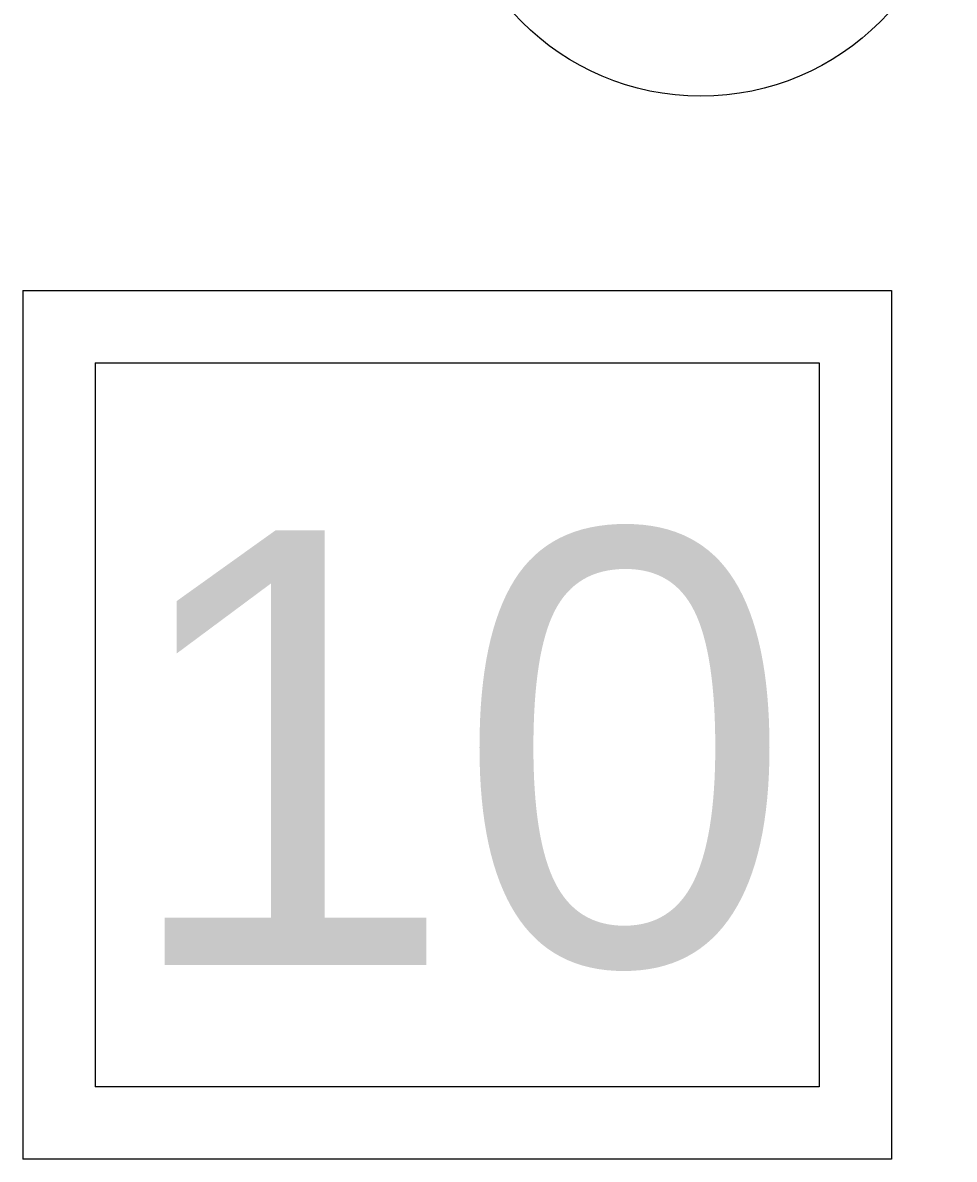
# Model space of a CAD drawing. Header units: inches. Extents: x 1 to 4284, y -575 to 745.
# Drawn here: x 1680.03 to 1699.34, y 342.29 to 365.84 of the extents above; entities that cross this region are included whole.
import ezdxf

# ---------------------------------------------------------------- set-up
doc = ezdxf.new("R2010")
doc.units = ezdxf.units.IN
doc.header["$MEASUREMENT"] = 0
doc.layers.add('A-ANNO-NOTE', color=131, linetype='Continuous', lineweight=20)
doc.styles.add('Arial', font='arial.ttf', dxfattribs={"height": 9})

# ---------------------------------------------------------------- blocks, each defined once
blk = doc.blocks.new('FORM Equipment_Fixture Tag - Square-214315-New Construction - Tel_Data_Elec Plan')
at = {"layer": 'A-ANNO-NOTE'}
for p, q in [((-0.09375, 0.09375), (0.09375, 0.09375)), ((-0.09375, 0.09375), (0.09375, 0.09375)), ((-0.09375, 0.09375), (0.09375, 0.09375)), ((-0.09375, 0.09375), (-0.09375, -0.09375)), ((0.09375, 0.09375), (0.09375, -0.09375)), ((-0.078125, 0.078125), (-0.078125, -0.078125)), ((-0.078125, 0.078125), (0.078125, 0.078125)), ((0.078125, 0.078125), (0.078125, -0.078125)), ((0.078125, -0.078125), (-0.078125, -0.078125)), ((0.09375, -0.09375), (-0.09375, -0.09375))]:
    blk.add_line(p, q, dxfattribs=at)

msp = doc.modelspace()

# ---------------------------------------------------------------- linework, layer by layer
at = {"layer": 'A-ANNO-NOTE'}
msp.add_circle((1694.087, 369.565), 5.25, dxfattribs=at)

# ---------------------------------------------------------------- block references
at = {"layer": 'A-ANNO-NOTE', "xscale": 96, "yscale": 96, "zscale": 96}
msp.add_blockref('FORM Equipment_Fixture Tag - Square-214315-New Construction - Tel_Data_Elec Plan', (1689.034, 351.29), dxfattribs=at)

# ---------------------------------------------------------------- texts
at = {"layer": 'A-ANNO-NOTE', "lineweight": 9, "insert": (1682.016, 355.318), "char_height": 9, "width": 16.968, "attachment_point": 1, "style": 'Arial'}
msp.add_mtext('10', dxfattribs=at)

doc.saveas('drawing.dxf')
